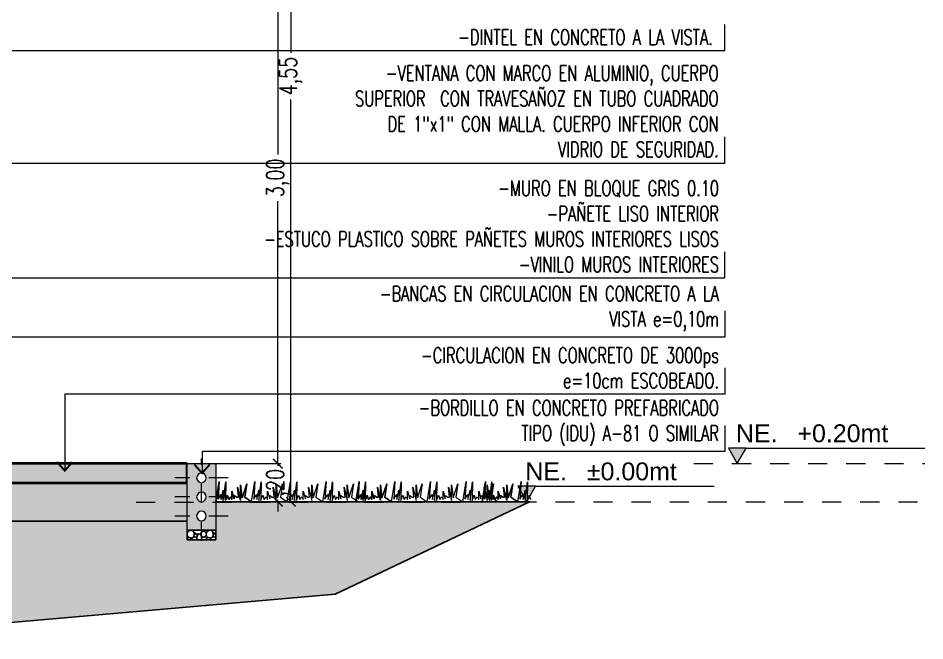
# Model space of a CAD drawing. Header units: millimetres. Extents: x 216 to 2687, y 57 to 1099.
# Drawn here: x 415.826 to 420.585, y 57.705 to 60.974 of the extents above; entities that cross this region are included whole.
import ezdxf

# ---------------------------------------------------------------- set-up
doc = ezdxf.new("R2010")
doc.units = ezdxf.units.MM
doc.header["$LTSCALE"] = 0.5
doc.set_wipeout_variables(frame=1)
doc.header["$PDMODE"] = 35
doc.linetypes.add('DASHDOT2', pattern=[12.7, 6.35, -3.175, 0, -3.175])
doc.linetypes.add('HIDDEN', pattern=[0.375, 0.25, -0.125])
for name, color, linetype, lineweight in [('A-COTAS', 7, 'Continuous', 9), ('A-ECON-ACHU', 146, 'Continuous', 0), ('A-ECON-PLAC', 134, 'Continuous', 40), ('A-EJES', 7, 'DASHDOT2', 9), ('A-PISO -ACHU', 55, 'Continuous', 0), ('A-PLAN-1', 2, 'Continuous', 35), ('A-PLAN-2', 5, 'Continuous', 18), ('A-PLAN-ACHU2', 146, 'Continuous', 0), ('A-PLAN-ACHU3', 250, 'Continuous', 0), ('A-PROY', 6, 'HIDDEN', 18), ('A-TEXT-FLEC', 4, 'Continuous', 9), ('A-TEXT-NIVL', 4, 'Continuous', 9), ('A-TEXT-NOTA', 105, 'Continuous', 9), ('A-VEGETACION', 87, 'Continuous', 9), ('U-TEXT-FLE', 130, 'Continuous', 20)]:
    doc.layers.add(name, color=color, linetype=linetype, lineweight=lineweight)
doc.layers.add('BORRADOR', color=3, linetype='Continuous', plot=False)
doc.styles.add('Cotas', font='romans.shx', dxfattribs={"width": 0.75})
doc.styles.add('Detalles', font='romans.shx', dxfattribs={"width": 0.7})
doc.styles.add('swis Lt BT', font='swissl.ttf')
doc.dimstyles.new("1-25'", dxfattribs={"dimtxt": 0.075, "dimasz": 0.05, "dimexe": 0.015, "dimexo": 0, "dimgap": 0.02, "dimtad": 0, "dimzin": 4, "dimtxsty": 'Cotas', "dimblk": 'ARCHTICK', "dimcen": 0.09, "dimclrd": 142, "dimclre": 2, "dimclrt": 2, "dimadec": 0, "dimazin": 0, "dimtfac": 1, "dimtmove": 0, "dimatfit": 3, "dimfxl": 0.1, "dimlwd": 13, "dimlwe": 9, "dimarcsym": 2})

# ---------------------------------------------------------------- blocks, each defined once
blk = doc.blocks.new('bordillo A-81')
at = {"layer": 'A-PLAN-2'}
blk.add_lwpolyline([(0, 0), (0.1499999999941792, 0), (0.1499999999941792, 0.3950000000145519), (0.1449999999895226, 0.4000000000192085), (0.005000000004656613, 0.4000000000046566), (0, 0.395)], close=True, dxfattribs=at)
blk.add_wipeout([(0, 2.7755575615628914e-17), (0.14999999999417923, 2.7755575615628914e-17), (0.14999999999417923, 0.39500000001455193), (0.14499999998952262, 0.40000000001920843), (0.005000000004656585, 0.4000000000046565), (0, 0.395)]).dxf.layer = 'A-PLAN-2'
at = {"layer": 'A-PLAN-ACHU2', "linetype": 'Continuous'}
h = blk.add_hatch(dxfattribs=at)
h.set_pattern_fill('STONES', color=256, scale=0.1, pattern_type=2)
h.set_pattern_definition([(0, (0.06999999999999999, 0), (0, 0.1), [0.005000000000000001, -0.015, 0.005000000000000001, -0.07500000000000001]), (0, (0.095, 0.01), (0, 0.1), [0.005000000000000001, -0.095]), (0, (0.04500000000000001, 0.02), (0, 0.1), [0.01, -0.09000000000000001]), (0, (0.02, 0.025), (0, 0.1), [0.015, -0.085]), (0, (0.06999999999999999, 0.03), (0, 0.1), [0.01, -0.01, 0.015, -0.065]), (0, (0.065, 0.04500000000000001), (0, 0.1), [0.015, -0.085]), (0, (0.04000000000000001, 0.05), (0, 0.1), [0.015, -0.035, 0.015, -0.035]), (0, (0.02, 0.065), (0, 0.1), [0.015, -0.005000000000000001, 0.005000000000000001, -0.07500000000000001]), (0, (0.085, 0.07500000000000001), (0, 0.1), [0.005000000000000001, -0.095]), (0, (0.065, 0.085), (0, 0.1), [0.01, -0.09000000000000001]), (90, (0, 0.09000000000000001), (-0.1, 6.123233995736766e-18), [0.01, -0.09000000000000001]), (90, (0.01, 0.02), (-0.1, 6.123233995736766e-18), [0.005000000000000001, -0.01, 0.015, -0.06999999999999999]), (90, (0.035, 0.03), (-0.1, 6.123233995736766e-18), [0.02, -0.005000000000000001, 0.005000000000000001, -0.06999999999999999]), (90, (0.05, 0.05500000000000001), (-0.1, 6.123233995736766e-18), [0.015, -0.085]), (90, (0.05500000000000001, 0.01), (-0.1, 6.123233995736766e-18), [0.01, -0.09000000000000001]), (90, (0.06, 0.09000000000000001), (-0.1, 6.123233995736766e-18), [0.01, -0.09000000000000001]), (90, (0.065, 0.03), (-0.1, 6.123233995736766e-18), [0.01, -0.05, 0.005000000000000001, -0.035]), (90, (0.08000000000000002, 0.08000000000000002), (-0.1, 6.123233995736766e-18), [0.005000000000000001, -0.005000000000000001, 0.005000000000000001, -0.085]), (90, (0.085, 0.035), (-0.1, 6.123233995736766e-18), [0.01, -0.015, 0.01, -0.065]), (90, (0.09000000000000001, 0.01), (-0.1, 6.123233995736766e-18), [0.01, -0.09000000000000001]), (45, (0.005000000000000001, 0.01), (1.110223024625157e-17, 0.1000000000019025), [0.0141421, -0.02828427, 0.0212132, -0.07778178620000001]), (45, (0, 0.01), (1.110223024625157e-17, 0.1000000000019025), [0.01414213562, -0.1272792206]), (45, (0.05500000000000001, 0.02), (1.110223024625157e-17, 0.1000000000019025), [0.01414213562, -0.1272792206]), (45, (0.04500000000000001, 0.06999999999999999), (1.110223024625157e-17, 0.1000000000019025), [0.01414213562, -0.1272792206]), (45, (0.09000000000000001, 0.02), (1.110223024625157e-17, 0.1000000000019025), [0.01414213562, -0.1272792206]), (45, (0.005000000000000001, 0.03), (1.110223024625157e-17, 0.1000000000019025), [0.007071067812000001, -0.1343502884]), (45, (0.015, 0.06), (1.110223024625157e-17, 0.1000000000019025), [0.007071067812000001, -0.1343502884]), (45, (0.025, 0.025), (1.110223024625157e-17, 0.1000000000019025), [0.007071067812000001, -0.1343502884]), (45, (0.035, 0.06), (1.110223024625157e-17, 0.1000000000019025), [0.007071067812000001, -0.1343502884]), (45, (0.065, 0.04000000000000001), (1.110223024625157e-17, 0.1000000000019025), [0.007071067812000001, -0.1343502884]), (45, (0.065, 0.095), (1.110223024625157e-17, 0.1000000000019025), [0.007071067812000001, -0.1343502884]), (45, (0.07500000000000001, 0.085), (1.110223024625157e-17, 0.1000000000019025), [0.007071067812000001, -0.1343502884]), (45, (0.08000000000000002, 0.03), (1.110223024625157e-17, 0.1000000000019025), [0.007071067812000001, -0.1343502884]), (45, (0.085, 0.005000000000000001), (1.110223024625157e-17, 0.1000000000019025), [0.007071067812000001, -0.1343502884]), (45, (0.085, 0.04500000000000001), (1.110223024625157e-17, 0.1000000000019025), [0.007071067812000001, -0.1343502884]), (45, (0.085, 0.095), (1.110223024625157e-17, 0.1000000000019025), [0.007071067812000001, -0.1343502884]), (45, (0.09000000000000001, 0.07500000000000001), (1.110223024625157e-17, 0.1000000000019025), [0.007071067812000001, -0.1343502884]), (135, (0.06999999999999999, 0.085), (-0.1000000000019025, 1.110223024625157e-17), [0.007071067812000001, -0.1343502884]), (135, (0.08000000000000002, 0.095), (-0.1000000000019025, 1.110223024625157e-17), [0.007071067812000001, -0.1343502884]), (135, (0.085, 0.07500000000000001), (-0.1000000000019025, 1.110223024625157e-17), [0.007071067812000001, -0.1343502884]), (135, (0.1, 0.095), (-0.1000000000019025, 1.110223024625157e-17), [0.007071067812000001, -0.1343502884]), (135, (0.05, 0.06), (-0.1000000000019025, 1.110223024625157e-17), [0.007071067812000001, -0.1343502884]), (135, (0.04000000000000001, 0.05), (-0.1000000000019025, 1.110223024625157e-17), [0.007071067812000001, -0.1343502884]), (135, (0.01, 0.025), (-0.1000000000019025, 1.110223024625157e-17), [0.007071067812000001, -0.1343502884]), (135, (0.02, 0.025), (-0.1000000000019025, 1.110223024625157e-17), [0.007071067812000001, -0.1343502884]), (135, (0.03, 0.06), (-0.1000000000019025, 1.110223024625157e-17), [0.007071067812000001, -0.1343502884]), (135, (0.01, 0.04500000000000001), (-0.1000000000019025, 1.110223024625157e-17), [0.007071067812000001, -0.1343502884]), (135, (0.06999999999999999, 0.03), (-0.1000000000019025, 1.110223024625157e-17), [0.007071067812000001, -0.1343502884]), (135, (0.085, 0.04000000000000001), (-0.1000000000019025, 1.110223024625157e-17), [0.007071067812000001, -0.1343502884]), (135, (0.09000000000000001, 0.02), (-0.1000000000019025, 1.110223024625157e-17), [0.007071067812000001, -0.1343502884]), (135, (0.09000000000000001, 0.03), (-0.1000000000019025, 1.110223024625157e-17), [0.007071067812000001, -0.1343502884]), (135, (0.095, 0.01), (-0.1000000000019025, 1.110223024625157e-17), [0.007071067812000001, -0.1343502884]), (135, (0.015, 0.06999999999999999), (-0.1000000000019025, 1.110223024625157e-17), [0.01414213562, -0.1272792206]), (135, (0.065, 0.04000000000000001), (-0.1000000000019025, 1.110223024625157e-17), [0.01414213562, -0.1272792206]), (135, (0.06, 0.005000000000000001), (-0.1000000000019025, 1.110223024625157e-17), [0.03535533906, -0.1060660172]), (26.56505119999999, (0, 0.05), (0.1000000000000094, 4.000644815427279e-11), [0.01118, -0.2124267978]), (26.56505119999999, (0.015, 0.02), (0.1000000000000094, 4.000644815427279e-11), [0.01118, -0.2124267978]), (26.56505119999999, (0.035, 0.065), (0.1000000000000094, 4.000644815427279e-11), [0.01118, -0.2124267978]), (26.56505119999999, (0.07500000000000001, 0), (0.1000000000000094, 4.000644815427279e-11), [0.01118, -0.2124267978]), (26.56505119999999, (0.06, 0.025), (0.1000000000000094, 4.000644815427279e-11), [0.01118, -0.2124267978]), (26.56505119999999, (0.06999999999999999, 0.04500000000000001), (0.1000000000000094, 4.000644815427279e-11), [0.01118, -0.2124267978]), (26.56505119999999, (0.05500000000000001, 0.08000000000000002), (0.1000000000000094, 4.000644815427279e-11), [0.01118, -0.2124267978]), (26.56505119999999, (0.09000000000000001, 0.07500000000000001), (0.1000000000000094, 4.000644815427279e-11), [0.01118, -0.2124267978]), (63.43494880000001, (0.01, 0.05), (4.000644815427279e-11, 0.1000000000000094), [0.01118, -0.2124267978]), (63.43494880000001, (0.01, 0.05500000000000001), (4.000644815427279e-11, 0.1000000000000094), [0.01118, -0.2124267978]), (63.43494880000001, (0.05, 0.06999999999999999), (4.000644815427279e-11, 0.1000000000000094), [0.02236, -0.2012467977]), (63.43494880000001, (0.085, 0.065), (4.000644815427279e-11, 0.1000000000000094), [0.01118, -0.2124267978]), (63.43494880000001, (0.08000000000000002, 0.05), (4.000644815427279e-11, 0.1000000000000094), [0.01118, -0.2124267978]), (63.43494880000001, (0.03, 0.03), (4.000644815427279e-11, 0.1000000000000094), [0.01118, -0.2124267978]), (63.43494880000001, (0.08000000000000002, 0.085), (4.000644815427279e-11, 0.1000000000000094), [0.01118, -0.2124267978]), (63.43494880000001, (0.095, 0.08000000000000002), (4.000644815427279e-11, 0.1000000000000094), [0.01118, -0.2124267978]), (116.5650512, (0.005000000000000001, 0.08000000000000002), (-4.000648146096353e-11, 0.1000000000000094), [0.01118, -0.2124267978]), (116.5650512, (0.06, 0), (-4.000648146096353e-11, 0.1000000000000094), [0.01118, -0.2124267978]), (116.5650512, (0.015, 0.065), (-4.000648146096353e-11, 0.1000000000000094), [0.01118, -0.2124267978]), (116.5650512, (0.09000000000000001, 0.05500000000000001), (-4.000648146096353e-11, 0.1000000000000094), [0.01118, -0.2124267978]), (116.5650512, (0.05500000000000001, 0.05), (-4.000648146096353e-11, 0.1000000000000094), [0.01118, -0.2124267978]), (116.5650512, (0.085, 0.06999999999999999), (-4.000648146096353e-11, 0.1000000000000094), [0.01118, -0.2124267978]), (116.5650512, (0.035, 0.05), (-4.000648146096353e-11, 0.1000000000000094), [0.01118, -0.2124267978]), (116.5650512, (0.015, 0.03), (-4.000648146096353e-11, 0.1000000000000094), [0.01118, -0.2124267978]), (153.4349488, (0.01, 0.07500000000000001), (-0.1000000000000094, 4.000645925650304e-11), [0.01118, -0.2124267978]), (153.4349488, (0.04500000000000001, 0.02), (-0.1000000000000094, 4.000645925650304e-11), [0.01118, -0.2124267978]), (153.4349488, (0.025, 0.065), (-0.1000000000000094, 4.000645925650304e-11), [0.01118, -0.2124267978]), (153.4349488, (0.085, 0.025), (-0.1000000000000094, 4.000645925650304e-11), [0.01118, -0.2124267978]), (153.4349488, (0.06999999999999999, 0), (-0.1000000000000094, 4.000645925650304e-11), [0.01118, -0.2124267978]), (153.4349488, (0.08000000000000002, 0.08000000000000002), (-0.1000000000000094, 4.000645925650304e-11), [0.01118, -0.2124267978]), (153.4349488, (0.065, 0.04500000000000001), (-0.1000000000000094, 4.000645925650304e-11), [0.01118, -0.2124267978]), (153.4349488, (0.01, 0.07500000000000001), (-0.1000000000000094, 4.000645925650304e-11), [0.01118, -0.2124267978]), (153.4349488, (0.1, 0.05), (-0.1000000000000094, 4.000645925650304e-11), [0.01118, -0.2124267978]), (243.4349488, (0.005000000000000001, 0.01), (-4.000642039869718e-11, -0.1000000000000094), [0.01118, -0.2124267978])])
h.paths.add_polyline_path([(0, 0), (0.1499999999941792, 0), (0.1499999999941792, 0.05000000002793967), (0, 0.05000000002793967)])
at = {"layer": 'A-PLAN-ACHU3', "linetype": 'Continuous'}
h = blk.add_hatch(color=252, dxfattribs=at)
h.dxf.hatch_style = 1
h.paths.add_polyline_path([(0.1499999999941792, 0.3950000000145519), (0.1450000000040745, 0.4000000000046566), (0.005000000004656627, 0.4000000000046566), (2.775557561562891e-17, 0.395), (0, 0.05000000002793964), (0.1499999999941792, 0.05000000002793967)])
h.paths.add_polyline_path([(0.1000000000116411, 0.2250000000308501, -1), (0.05000000001164109, 0.2250000000308501, -1)], flags=16)
h.paths.add_polyline_path([(0.05000000001164109, 0.325000000007567, -1), (0.1000000000116411, 0.325000000007567, -1)], flags=16)
h.paths.add_polyline_path([(0.1000000000116411, 0.1250000000541331, -1), (0.05000000001164109, 0.1250000000541331, -1)], flags=16)
at = {"layer": 'A-EJES', "color": 250, "ltscale": 0.01}
for p, q in [((0.07500000001164131, -0.005532471055630594), (0.07500000001164131, 0.4262510597723304)), ((-0.06466802408976968, 0.325000000007567), (0.2146680241130523, 0.325000000007567)), ((-0.06466802408976968, 0.2250000000308501), (0.2146680241130523, 0.2250000000308501)), ((-0.06466802408976968, 0.1250000000541331), (0.2146680241130523, 0.1250000000541331))]:
    blk.add_line(p, q, dxfattribs=at)
at = {"layer": 'A-PLAN-2'}
blk.add_lwpolyline([(0.1499999999941792, 0.3950000000145519), (0.1450000000040745, 0.4000000000046566), (0.005000000004656599, 0.4000000000046566), (1.387778780781446e-17, 0.395), (0, 0.05000000002793964), (0.1499999999941792, 0.05000000002793964)], close=True, dxfattribs=at)
at = {"layer": 'BORRADOR', "linetype": 'Continuous'}
blk.add_lwpolyline([(0, 0), (0.1499999999941792, 0), (0.1499999999941792, 0.05000000002793967), (0, 0.05000000002793967)], close=True, dxfattribs=at)
at = {"layer": 'U-TEXT-FLE'}
for centre in [(0.07500000001164109, 0.325000000007567), (0.07500000001164109, 0.2250000000308501), (0.07500000001164109, 0.1250000000541331)]:
    blk.add_circle(centre, 0.025, dxfattribs=at)
blk = doc.blocks.new('*U582')
at = {"layer": 'A-TEXT-FLEC'}
for points in [[(0, 0.1370235189529012), (0, 0)], [(1.033839680530946e-12, 1.793135872134519e-28), (0, 0), (2.74311190096199, -3.674259661077933e-13)], [(2.74311190096199, -3.674259661077933e-13), (2.743111900960956, -0.1132820409745306)]]:
    blk.add_lwpolyline(points, dxfattribs=at)
at = {"layer": 'A-TEXT-FLEC', "const_width": 0.01}
blk.add_lwpolyline([(2.783929311323208, -0.06685369634483174), (2.743111900960956, -0.1132820409745306), (2.702294490600524, -0.06685369634483196)], dxfattribs=at)
blk = doc.blocks.new('*U583')
at = {"layer": 'A-TEXT-FLEC'}
for points in [[(0, 0.1370235189529012), (0, 0)], [(1.033839680530946e-12, 1.793135872134519e-28), (0, 0), (3.463723798842635, -1.817534334881241e-12)], [(3.463723798842635, -1.817534334881241e-12), (3.463723798841601, -0.4027293056354102)]]:
    blk.add_lwpolyline(points, dxfattribs=at)
at = {"layer": 'A-TEXT-FLEC', "const_width": 0.01}
blk.add_lwpolyline([(3.504541209203852, -0.3563009610057113), (3.463723798841601, -0.4027293056354102), (3.422906388481168, -0.3563009610057116)], dxfattribs=at)
blk = doc.blocks.new('*U631')
at = {"layer": 'A-TEXT-FLEC'}
blk.add_lwpolyline([(4.859442511415835, 0), (0, 0), (0, 0.1370235189529012)], dxfattribs=at)
blk = doc.blocks.new('*U584')
at = {"layer": 'A-TEXT-FLEC'}
blk.add_lwpolyline([(6.589150386416549, 0), (0, 0), (0, 0.1370235189529012)], dxfattribs=at)
blk = doc.blocks.new('*U734')
at = {"layer": 'A-TEXT-FLEC'}
blk.add_lwpolyline([(5.307195984696789, 0), (0, 0), (0, 0.1370235189529012)], dxfattribs=at)
blk = doc.blocks.new('*U632')
at = {"layer": 'A-TEXT-FLEC'}
blk.add_lwpolyline([(4.822958941295127, 0), (0, 0), (0, 0.1370235189529012)], dxfattribs=at)
blk = doc.blocks.new('COTA N.E. CORTE Y FACHADA')
at = {"layer": 'A-TEXT-NIVL'}
blk.add_hatch(color=7, dxfattribs=at).paths.add_polyline_path([(-2.775557561562891e-17, 5.551115123125783e-17), (0.001500000000000029, -0.002598076211353328), (0.002999999999999975, -5.551115123125783e-17)])
at = {"layer": 'A-TEXT-NIVL', "color": 1}
blk.add_line((0.003000000000000003, 0), (0.033, 0), dxfattribs=at)
blk.add_lwpolyline([(0.001500000000000001, -0.002598076211353328), (0.003000000000000003, 0), (0, 0)], close=True, dxfattribs=at)
at = {"layer": 'A-TEXT-NIVL', "style": 'swis Lt BT'}
blk.add_text('NE.', height=0.003, dxfattribs=at).set_placement((0.001262322772326657, 0.001000000000000001))
blk.add_attdef('+O.OOMT.', (0.01159907692117243, 0.001000000000000001), '', height=0.003, dxfattribs=at)
blk = doc.blocks.new('*U634')
at = {"layer": 'A-TEXT-FLEC'}
for points in [[(0, 0.1370235189529012), (0, 0)], [(1.033839680530946e-12, 1.793135872134519e-28), (0, 0), (4.676828107857942, -4.258699566640423e-12)], [(4.676828107857942, -4.258699566640423e-12), (4.676828107856908, -0.4027293056378514)]]:
    blk.add_lwpolyline(points, dxfattribs=at)
at = {"layer": 'A-TEXT-FLEC', "const_width": 0.01}
blk.add_lwpolyline([(4.717645518219159, -0.3563009610081525), (4.676828107856908, -0.4027293056378514), (4.636010697496475, -0.3563009610081527)], dxfattribs=at)
blk = doc.blocks.new('_ArchTick')
at = {"color": 0, "linetype": 'ByBlock', "const_width": 0.15}
blk.add_lwpolyline([(-0.5, -0.5), (0.5, 0.5)], dxfattribs=at)
blk = doc.blocks.new('*D667')
at = {"layer": 'A-COTAS', "color": 142, "linetype": 'Continuous', "lineweight": 13, "transparency": 16777216}
for p, q in [((417.1892093305714, 58.63542537645208), (417.1892093305714, 58.68542537645207)), ((417.1892093305714, 58.63542537645208), (417.1892093305714, 58.62430069555928)), ((417.1892093305714, 58.4349617289522), (417.1892093305714, 58.44608640984499)), ((417.1892093305714, 58.4349617289522), (417.1892093305714, 58.38496172895221))]:
    blk.add_line(p, q, dxfattribs=at)
at = {"layer": 'A-COTAS', "color": 2, "linetype": 'DASHDOT2', "lineweight": 9, "transparency": 16777216}
for p, q in [((416.8580881403223, 58.63542537645208), (417.2042093305714, 58.63542537645208)), ((416.8671588351394, 58.4349617289522), (417.2042093305714, 58.4349617289522))]:
    blk.add_line(p, q, dxfattribs=at)
at = {"layer": 'DEFPOINTS', "color": 0, "transparency": 16777216}
for p in [(416.8580881403223, 58.63542537645208), (417.1892093305714, 58.63542537645208), (416.8671588351394, 58.4349617289522)]:
    blk.add_point(p, dxfattribs=at)
at = {"layer": 'A-COTAS', "color": 142, "lineweight": 13, "transparency": 16777216, "xscale": 0.05, "yscale": 0.05, "zscale": 0.05}
for p, rotation in [((417.1892093305714, 58.63542537645208), 270), ((417.1892093305714, 58.4349617289522), 90)]:
    blk.add_blockref('_ArchTick', p, dxfattribs=dict(at, rotation=rotation))
at = {"layer": 'A-COTAS', "color": 2, "transparency": 16777216, "insert": (417.1892093305714, 58.5351935527022), "char_height": 0.09, "attachment_point": 5, "rotation": 90, "style": 'Cotas'}
blk.add_mtext(',20', dxfattribs=at)
blk = doc.blocks.new('*D668')
at = {"layer": 'A-COTAS', "color": 2, "linetype": 'DASHDOT2', "lineweight": 9, "transparency": 16777216}
for p, q in [((416.8630880915507, 61.63542537645208), (417.2042093305714, 61.63542537645208)), ((416.8580881403223, 58.63542537645208), (417.2042093305714, 58.63542537645208))]:
    blk.add_line(p, q, dxfattribs=at)
at = {"layer": 'A-COTAS', "color": 142, "linetype": 'Continuous', "lineweight": 13, "transparency": 16777216}
for p, q in [((417.1892093305714, 61.63542537645208), (417.1892093305714, 60.25828251930922)), ((417.1892093305714, 58.63542537645208), (417.1892093305714, 60.01256823359493))]:
    blk.add_line(p, q, dxfattribs=at)
at = {"layer": 'DEFPOINTS', "color": 0, "transparency": 16777216}
for p in [(416.8630880915507, 61.63542537645208), (417.1892093305714, 61.63542537645208), (416.8580881403223, 58.63542537645208)]:
    blk.add_point(p, dxfattribs=at)
at = {"layer": 'A-COTAS', "color": 142, "lineweight": 13, "transparency": 16777216, "xscale": 0.05, "yscale": 0.05, "zscale": 0.05}
for p, rotation in [((417.1892093305714, 61.63542537645208), 90), ((417.1892093305714, 58.63542537645208), 270)]:
    blk.add_blockref('_ArchTick', p, dxfattribs=dict(at, rotation=rotation))
at = {"layer": 'A-COTAS', "color": 2, "transparency": 16777216, "insert": (417.1892093305714, 60.13542537645214), "char_height": 0.09, "attachment_point": 5, "rotation": 90, "style": 'Cotas'}
blk.add_mtext('3,00', dxfattribs=at)
blk = doc.blocks.new('*D669')
at = {"layer": 'A-COTAS', "color": 2, "linetype": 'DASHDOT2', "lineweight": 9, "transparency": 16777216}
for p, q in [((417.1892093305714, 62.98164675329713), (417.2724204311154, 62.98164675329713)), ((417.1887456830718, 58.43542537645203), (417.2724204311154, 58.43542537645203))]:
    blk.add_line(p, q, dxfattribs=at)
at = {"layer": 'A-COTAS', "color": 142, "linetype": 'Continuous', "lineweight": 13, "transparency": 16777216}
for p, q in [((417.2574204311154, 62.98164675329713), (417.2574204311154, 60.7925962086776)), ((417.2574204311154, 58.43542537645203), (417.2574204311154, 60.54688192296332))]:
    blk.add_line(p, q, dxfattribs=at)
at = {"layer": 'DEFPOINTS', "color": 0, "transparency": 16777216}
for p in [(417.1892093305714, 62.98164675329713), (417.2574204311154, 62.98164675329713), (417.1887456830718, 58.43542537645203)]:
    blk.add_point(p, dxfattribs=at)
at = {"layer": 'A-COTAS', "color": 142, "lineweight": 13, "transparency": 16777216, "xscale": 0.05, "yscale": 0.05, "zscale": 0.05}
for p, rotation in [((417.2574204311154, 62.98164675329713), 90), ((417.2574204311154, 58.43542537645203), 270)]:
    blk.add_blockref('_ArchTick', p, dxfattribs=dict(at, rotation=rotation))
at = {"layer": 'A-COTAS', "color": 2, "transparency": 16777216, "insert": (417.2574204311154, 60.66973906582052), "char_height": 0.09, "attachment_point": 5, "rotation": 90, "style": 'Cotas'}
blk.add_mtext('4,55', dxfattribs=at)

msp = doc.modelspace()

# ---------------------------------------------------------------- hatches: boundary and pattern name
at = {"layer": 'A-ECON-ACHU'}
h = msp.add_hatch(dxfattribs=at)
h.set_pattern_fill('CONCRT', color=256, scale=0.05, angle=44.99999999999999, style=0, pattern_type=2)
h.set_pattern_definition([(44.99999999999999, (267.6597471270106, 66.67454072341161), (2.425801502861709e-17, 0.07071067811865475), [0.0025, -0.0175, 0, -0.025, 0, -0.005000000000000001]), (44.99999999999999, (267.6491405252937, 66.68514732512949), (2.425801502861709e-17, 0.07071067811865475), [0, -0.0175, 0.0025, -0.025, 0, -0.005000000000000001]), (44.99999999999999, (267.6420694574817, 66.69221839294141), (2.425801502861709e-17, 0.07071067811865475), [0, -0.02, 0, -0.0225, 0.0025, -0.005000000000000001]), (44.99999999999999, (267.6279273218579, 66.70636052856526), (2.425801502861709e-17, 0.07071067811865475), [0, -0.02, 0.0025, -0.0225, 0, -0.005000000000000001]), (135, (267.6615148939636, 66.67277295645863), (-0.07071067811865475, 3.119690893252432e-17), [0.0025, -0.0475]), (135, (267.6756570295875, 66.68691509208247), (-0.07071067811865475, 3.119690893252432e-17), [-0.0175, 0.0025, -0.015, 0, -0.0125, 0.0025]), (135, (267.6933346991173, 66.70459276161228), (-0.07071067811865475, 3.119690893252432e-17), [0, -0.025, 0.0025, -0.0125, 0, -0.01]), (135, (267.6650504278696, 66.67630849036459), (-0.03535533905932738, 1.559845446626216e-17), [0, -0.0075, 0, -0.0075, 0, -0.01]), (135, (267.6668181948226, 66.68161179122353), (-0.03535533905932738, 1.559845446626216e-17), [0, -0.01, 0, -0.0075, 0, -0.0075]), (135, (267.6721214956815, 66.68337955817651), (-0.03535533905932738, 1.559845446626216e-17), [0, -0.01, 0, -0.01, 0, -0.005000000000000001]), (135, (267.6756570295875, 66.6939861598944), (-0.03535533905932738, 1.559845446626216e-17), [0, -0.0075, 0, -0.01, 0, -0.0075]), (90, (267.6615148939636, 66.67277295645863), (-0.035355339, 0.03535533900000001), [0.0035355, -0.0212132, 0.0035355, -0.042426478]), (180, (267.6756570295875, 66.68691509208247), (-0.035355339, 0.03535533900000001), [-0.035355, 0.0035355, -0.028284678, 0.0035355])])
h.paths.add_polyline_path([(416.7130881403327, 58.63542537645253), (406.3030899583155, 58.63542537645253), (406.3030899583155, 58.53542537645217), (416.7130881403327, 58.53542537645217)])
at = {"layer": 'A-PISO -ACHU'}
h = msp.add_hatch(dxfattribs=at)
h.set_pattern_fill('STONES', color=256, scale=0.25, angle=-1.272221872585407e-14, pattern_type=2)
h.set_pattern_definition([(360, (-2240.376371492549, -1054.470760307122), (6.123233995736766e-17, 0.25), [0.0125, -0.0375, 0.0125, -0.1875]), (360, (-2240.313871492549, -1054.445760307122), (6.123233995736766e-17, 0.25), [0.0125, -0.2375]), (360, (-2240.438871492549, -1054.420760307122), (6.123233995736766e-17, 0.25), [0.025, -0.225]), (360, (-2240.501371492549, -1054.408260307122), (6.123233995736766e-17, 0.25), [0.0375, -0.2125]), (360, (-2240.376371492549, -1054.395760307123), (6.123233995736766e-17, 0.25), [0.025, -0.025, 0.0375, -0.1625]), (360, (-2240.38887149255, -1054.358260307122), (6.123233995736766e-17, 0.25), [0.0375, -0.2125]), (360, (-2240.45137149255, -1054.345760307122), (6.123233995736766e-17, 0.25), [0.0375, -0.0875, 0.0375, -0.0875]), (360, (-2240.501371492549, -1054.308260307123), (6.123233995736766e-17, 0.25), [0.0375, -0.0125, 0.0125, -0.1875]), (360, (-2240.33887149255, -1054.283260307122), (6.123233995736766e-17, 0.25), [0.0125, -0.2375]), (360, (-2240.38887149255, -1054.258260307122), (6.123233995736766e-17, 0.25), [0.025, -0.225]), (90, (-2240.55137149255, -1054.245760307123), (-0.25, 7.654042494670957e-17), [0.025, -0.225]), (90, (-2240.52637149255, -1054.420760307122), (-0.25, 7.654042494670957e-17), [0.0125, -0.025, 0.0375, -0.175]), (90, (-2240.46387149255, -1054.395760307123), (-0.25, 7.654042494670957e-17), [0.05, -0.0125, 0.0125, -0.175]), (90, (-2240.42637149255, -1054.333260307123), (-0.25, 7.654042494670957e-17), [0.0375, -0.2125]), (90, (-2240.41387149255, -1054.445760307122), (-0.25, 7.654042494670957e-17), [0.025, -0.225]), (90, (-2240.40137149255, -1054.245760307123), (-0.25, 7.654042494670957e-17), [0.025, -0.225]), (90, (-2240.38887149255, -1054.395760307123), (-0.25, 7.654042494670957e-17), [0.025, -0.125, 0.0125, -0.0875]), (90, (-2240.35137149255, -1054.270760307123), (-0.25, 7.654042494670957e-17), [0.0125, -0.0125, 0.0125, -0.2125]), (90, (-2240.33887149255, -1054.383260307122), (-0.25, 7.654042494670957e-17), [0.025, -0.0375, 0.025, -0.1625]), (90, (-2240.32637149255, -1054.445760307122), (-0.25, 7.654042494670957e-17), [0.025, -0.225]), (44.99999999999999, (-2240.53887149255, -1054.445760307122), (8.898791557416151e-17, 0.2500000000047562), [0.03535525, -0.070710675, 0.053033, -0.1944544655]), (44.99999999999999, (-2240.55137149255, -1054.445760307122), (8.898791557416151e-17, 0.2500000000047562), [0.03535533905, -0.3181980515]), (44.99999999999999, (-2240.41387149255, -1054.420760307122), (8.898791557416151e-17, 0.2500000000047562), [0.03535533905, -0.3181980515]), (44.99999999999999, (-2240.438871492549, -1054.295760307122), (8.898791557416151e-17, 0.2500000000047562), [0.03535533905, -0.3181980515]), (44.99999999999999, (-2240.32637149255, -1054.420760307122), (8.898791557416151e-17, 0.2500000000047562), [0.03535533905, -0.3181980515]), (44.99999999999999, (-2240.53887149255, -1054.395760307123), (8.898791557416151e-17, 0.2500000000047562), [0.01767766953, -0.335875721]), (44.99999999999999, (-2240.51387149255, -1054.320760307122), (8.898791557416151e-17, 0.2500000000047562), [0.01767766953, -0.335875721]), (44.99999999999999, (-2240.48887149255, -1054.408260307122), (8.898791557416151e-17, 0.2500000000047562), [0.01767766953, -0.335875721]), (44.99999999999999, (-2240.46387149255, -1054.320760307122), (8.898791557416151e-17, 0.2500000000047562), [0.01767766953, -0.335875721]), (44.99999999999999, (-2240.38887149255, -1054.370760307123), (8.898791557416151e-17, 0.2500000000047562), [0.01767766953, -0.335875721]), (44.99999999999999, (-2240.38887149255, -1054.233260307122), (8.898791557416151e-17, 0.2500000000047562), [0.01767766953, -0.335875721]), (44.99999999999999, (-2240.36387149255, -1054.258260307122), (8.898791557416151e-17, 0.2500000000047562), [0.01767766953, -0.335875721]), (44.99999999999999, (-2240.35137149255, -1054.395760307123), (8.898791557416151e-17, 0.2500000000047562), [0.01767766953, -0.335875721]), (44.99999999999999, (-2240.33887149255, -1054.458260307123), (8.898791557416151e-17, 0.2500000000047562), [0.01767766953, -0.335875721]), (44.99999999999999, (-2240.33887149255, -1054.358260307122), (8.898791557416151e-17, 0.2500000000047562), [0.01767766953, -0.335875721]), (44.99999999999999, (-2240.33887149255, -1054.233260307122), (8.898791557416151e-17, 0.2500000000047562), [0.01767766953, -0.335875721]), (44.99999999999999, (-2240.32637149255, -1054.283260307122), (8.898791557416151e-17, 0.2500000000047562), [0.01767766953, -0.335875721]), (135, (-2240.376371492549, -1054.258260307122), (-0.2500000000047562, 8.898791557416151e-17), [0.01767766953, -0.335875721]), (135, (-2240.35137149255, -1054.233260307122), (-0.2500000000047562, 8.898791557416151e-17), [0.01767766953, -0.335875721]), (135, (-2240.33887149255, -1054.283260307122), (-0.2500000000047562, 8.898791557416151e-17), [0.01767766953, -0.335875721]), (135, (-2240.30137149255, -1054.233260307122), (-0.2500000000047562, 8.898791557416151e-17), [0.01767766953, -0.335875721]), (135, (-2240.42637149255, -1054.320760307122), (-0.2500000000047562, 8.898791557416151e-17), [0.01767766953, -0.335875721]), (135, (-2240.45137149255, -1054.345760307122), (-0.2500000000047562, 8.898791557416151e-17), [0.01767766953, -0.335875721]), (135, (-2240.52637149255, -1054.408260307122), (-0.2500000000047562, 8.898791557416151e-17), [0.01767766953, -0.335875721]), (135, (-2240.501371492549, -1054.408260307122), (-0.2500000000047562, 8.898791557416151e-17), [0.01767766953, -0.335875721]), (135, (-2240.47637149255, -1054.320760307122), (-0.2500000000047562, 8.898791557416151e-17), [0.01767766953, -0.335875721]), (135, (-2240.52637149255, -1054.358260307122), (-0.2500000000047562, 8.898791557416151e-17), [0.01767766953, -0.335875721]), (135, (-2240.376371492549, -1054.395760307123), (-0.2500000000047562, 8.898791557416151e-17), [0.01767766953, -0.335875721]), (135, (-2240.33887149255, -1054.370760307123), (-0.2500000000047562, 8.898791557416151e-17), [0.01767766953, -0.335875721]), (135, (-2240.32637149255, -1054.420760307122), (-0.2500000000047562, 8.898791557416151e-17), [0.01767766953, -0.335875721]), (135, (-2240.32637149255, -1054.395760307123), (-0.2500000000047562, 8.898791557416151e-17), [0.01767766953, -0.335875721]), (135, (-2240.313871492549, -1054.445760307122), (-0.2500000000047562, 8.898791557416151e-17), [0.01767766953, -0.335875721]), (135, (-2240.51387149255, -1054.295760307122), (-0.2500000000047562, 8.898791557416151e-17), [0.03535533905, -0.3181980515]), (135, (-2240.38887149255, -1054.370760307123), (-0.2500000000047562, 8.898791557416151e-17), [0.03535533905, -0.3181980515]), (135, (-2240.40137149255, -1054.458260307123), (-0.2500000000047562, 8.898791557416151e-17), [0.08838834765, -0.265165043]), (26.56505119999995, (-2240.55137149255, -1054.345760307122), (0.2500000000000235, 1.00016059153342e-10), [0.02795, -0.5310669945000001]), (26.56505119999995, (-2240.51387149255, -1054.420760307122), (0.2500000000000235, 1.00016059153342e-10), [0.02795, -0.5310669945000001]), (26.56505119999995, (-2240.46387149255, -1054.308260307123), (0.2500000000000235, 1.00016059153342e-10), [0.02795, -0.5310669945000001]), (26.56505119999995, (-2240.36387149255, -1054.470760307122), (0.2500000000000235, 1.00016059153342e-10), [0.02795, -0.5310669945000001]), (26.56505119999995, (-2240.40137149255, -1054.408260307122), (0.2500000000000235, 1.00016059153342e-10), [0.02795, -0.5310669945000001]), (26.56505119999995, (-2240.376371492549, -1054.358260307122), (0.2500000000000235, 1.00016059153342e-10), [0.02795, -0.5310669945000001]), (26.56505119999995, (-2240.41387149255, -1054.270760307123), (0.2500000000000235, 1.00016059153342e-10), [0.02795, -0.5310669945000001]), (26.56505119999995, (-2240.32637149255, -1054.283260307122), (0.2500000000000235, 1.00016059153342e-10), [0.02795, -0.5310669945000001]), (63.43494879999999, (-2240.52637149255, -1054.345760307122), (1.000161816180219e-10, 0.2500000000000235), [0.02795, -0.5310669945]), (63.43494879999999, (-2240.52637149255, -1054.333260307123), (1.000161816180219e-10, 0.2500000000000235), [0.02795, -0.5310669945]), (63.43494879999999, (-2240.42637149255, -1054.295760307122), (1.000161816180219e-10, 0.2500000000000235), [0.05589999999999999, -0.5031169942499999]), (63.43494879999999, (-2240.33887149255, -1054.308260307123), (1.000161816180219e-10, 0.2500000000000235), [0.02795, -0.5310669945]), (63.43494879999999, (-2240.35137149255, -1054.345760307122), (1.000161816180219e-10, 0.2500000000000235), [0.02795, -0.5310669945]), (63.43494879999999, (-2240.47637149255, -1054.395760307123), (1.000161816180219e-10, 0.2500000000000235), [0.02795, -0.5310669945]), (63.43494879999999, (-2240.35137149255, -1054.258260307122), (1.000161816180219e-10, 0.2500000000000235), [0.02795, -0.5310669945]), (63.43494879999999, (-2240.313871492549, -1054.270760307123), (1.000161816180219e-10, 0.2500000000000235), [0.02795, -0.5310669945]), (116.5650512, (-2240.53887149255, -1054.270760307123), (-1.000161424200689e-10, 0.2500000000000235), [0.02794999999999998, -0.5310669944999994]), (116.5650512, (-2240.40137149255, -1054.470760307122), (-1.000161424200689e-10, 0.2500000000000235), [0.02794999999999998, -0.5310669944999994]), (116.5650512, (-2240.51387149255, -1054.308260307123), (-1.000161424200689e-10, 0.2500000000000235), [0.02794999999999998, -0.5310669944999994]), (116.5650512, (-2240.32637149255, -1054.333260307123), (-1.000161424200689e-10, 0.2500000000000235), [0.02794999999999998, -0.5310669944999994]), (116.5650512, (-2240.41387149255, -1054.345760307122), (-1.000161424200689e-10, 0.2500000000000235), [0.02794999999999998, -0.5310669944999994]), (116.5650512, (-2240.33887149255, -1054.295760307122), (-1.000161424200689e-10, 0.2500000000000235), [0.02794999999999998, -0.5310669944999994]), (116.5650512, (-2240.46387149255, -1054.345760307122), (-1.000161424200689e-10, 0.2500000000000235), [0.02794999999999998, -0.5310669944999994]), (116.5650512, (-2240.51387149255, -1054.395760307123), (-1.000161424200689e-10, 0.2500000000000235), [0.02794999999999998, -0.5310669944999994]), (153.4349487999999, (-2240.52637149255, -1054.283260307122), (-0.2500000000000235, 1.000162093735975e-10), [0.02794999999999999, -0.5310669944999997]), (153.4349487999999, (-2240.438871492549, -1054.420760307122), (-0.2500000000000235, 1.000162093735975e-10), [0.02794999999999999, -0.5310669944999997]), (153.4349487999999, (-2240.48887149255, -1054.308260307123), (-0.2500000000000235, 1.000162093735975e-10), [0.02794999999999999, -0.5310669944999997]), (153.4349487999999, (-2240.33887149255, -1054.408260307122), (-0.2500000000000235, 1.000162093735975e-10), [0.02794999999999999, -0.5310669944999997]), (153.4349487999999, (-2240.376371492549, -1054.470760307122), (-0.2500000000000235, 1.000162093735975e-10), [0.02794999999999999, -0.5310669944999997]), (153.4349487999999, (-2240.35137149255, -1054.270760307123), (-0.2500000000000235, 1.000162093735975e-10), [0.02794999999999999, -0.5310669944999997]), (153.4349487999999, (-2240.38887149255, -1054.358260307122), (-0.2500000000000235, 1.000162093735975e-10), [0.02794999999999999, -0.5310669944999997]), (153.4349487999999, (-2240.52637149255, -1054.283260307122), (-0.2500000000000235, 1.000162093735975e-10), [0.02794999999999999, -0.5310669944999997]), (153.4349487999999, (-2240.30137149255, -1054.345760307122), (-0.2500000000000235, 1.000162093735975e-10), [0.02794999999999999, -0.5310669944999997]), (243.4349488, (-2240.53887149255, -1054.445760307122), (-1.000161122290829e-10, -0.2500000000000235), [0.02794999999999994, -0.5310669944999982])])
h.paths.add_polyline_path([(416.7130881403327, 58.53292537645461), (416.7130881403327, 58.3329253764548), (406.3030899583155, 58.33292537644752), (406.3030899583155, 58.53292537644734)])
at = {"layer": 'A-PLAN-ACHU3'}
h = msp.add_hatch(dxfattribs=at)
h.set_pattern_fill('AR-PARQ1', color=256, scale=0.001, angle=45)
h.set_pattern_definition([(135, (-2414.348867395641, -998.3185894768499), (-0.4310522938113194, 2.775557561562891e-17), [0.3048, -0.3048]), (135, (-2414.312946371157, -998.2826684523656), (-0.4310522938113194, 2.775557561562891e-17), [0.3048, -0.3048]), (135, (-2414.277025346672, -998.2467474278814), (-0.4310522938113194, 2.775557561562891e-17), [0.3048, -0.3048]), (135, (-2414.241104322188, -998.210826403397), (-0.4310522938113194, 2.775557561562891e-17), [0.3048, -0.3048]), (135, (-2414.205183297704, -998.1749053789127), (-0.4310522938113194, 2.775557561562891e-17), [0.3048, -0.3048]), (135, (-2414.169262273219, -998.1389843544284), (-0.4310522938113194, 2.775557561562891e-17), [0.3048, -0.3048]), (135, (-2414.133341248735, -998.1030633299442), (-0.4310522938113194, 2.775557561562891e-17), [0.3048, -0.3048]), (45, (-2414.564393542546, -998.1030633299442), (0.4310522938113194, -2.775557561562891e-17), [0.3048, -0.3048]), (45, (-2414.600314567031, -998.0671423054599), (0.4310522938113194, -2.775557561562891e-17), [0.3048, -0.3048]), (45, (-2414.636235591515, -998.0312212809756), (0.4310522938113194, -2.775557561562891e-17), [0.3048, -0.3048]), (45, (-2414.672156615999, -997.9953002564914), (0.4310522938113194, -2.775557561562891e-17), [0.3048, -0.3048]), (45, (-2414.708077640484, -997.9593792320071), (0.4310522938113194, -2.775557561562891e-17), [0.3048, -0.3048]), (45, (-2414.743998664968, -997.9234582075228), (0.4310522938113194, -2.775557561562891e-17), [0.3048, -0.3048]), (45, (-2414.779919689452, -997.8875371830386), (0.4310522938113194, -2.775557561562891e-17), [0.3048, -0.3048])])
h.paths.add_polyline_path([(416.8630881403269, 58.43542537645203), (418.5106043847604, 58.43542537645203), (417.4896465917286, 57.95087429870114), (414.6860405679622, 57.70496744471302), (412.5798088576025, 57.87343376006152), (409.5190121576084, 57.92965697132263), (408.2477247128104, 57.72549770400451), (406.3865897835913, 57.78885875977608), (405.257464720371, 58.43542537645203), (406.1530899583213, 58.43542537645203), (406.1530899583213, 58.23542537644744), (406.3030899583155, 58.2354253764729), (406.3030899583155, 58.33542537647782), (416.7130881403327, 58.3329253764548), (416.7130881403327, 58.23542537644744), (416.8630881403269, 58.23542537644744)])

# ---------------------------------------------------------------- linework, layer by layer
at = {"layer": 'A-ECON-PLAC'}
msp.add_lwpolyline([(416.7130881403327, 58.63542537645253), (406.3030899583155, 58.63542537645253), (406.3030899583155, 58.53542537645217), (416.7130881403327, 58.53542537645217)], close=True, dxfattribs=at)
at = {"layer": 'A-PROY', "ltscale": 0.5}
msp.add_lwpolyline([(419.372772416792, 58.63542537643843), (420.58505489651, 58.63542537643866)], dxfattribs=at)
at = {"layer": 'A-VEGETACION', "color": 85, "true_color": 0x5f9a4c}
for points in [[(417.785725453326, 58.43542537645203), (417.7500831708244, 58.46015331623153), (417.7604302627064, 58.52908410684836), (417.7357145092315, 58.45670728798109), (417.7276713698088, 58.5233402394972), (417.7276713698088, 58.44234761960274), (417.7115712948412, 58.5112769494192), (417.7167448407822, 58.46015331623153), (417.7075497251303, 58.46015331623198), (417.6943330397667, 58.46762092810854), (417.6943330397667, 58.45038932605507), (417.6828339716553, 58.490597858314), (417.6828339716553, 58.44694183700381), (417.676508449485, 58.46187706075784), (417.6650162794353, 58.4475173923795), (417.658690757265, 58.46991876720972), (417.648343665383, 58.4423476196032), (417.650068180697, 58.54057184155113), (417.637424034418, 58.4423476196032), (417.637424034418, 58.49576763109076), (417.6265044034521, 58.44751739237995), (417.6253524272229, 58.47279070088575), (417.6104112265452, 58.44866558153012), (417.6164608262657, 58.54154619544829), (417.5988608932616, 58.43542537645203), (417.6164608262657, 58.54154619544829), (417.6104112265452, 58.44866558153012), (417.6253524272229, 58.47279070088575), (417.6265044034521, 58.44751739237995), (417.637424034418, 58.49576763109076), (417.637424034418, 58.4423476196032), (417.650068180697, 58.54057184155113), (417.648343665383, 58.4423476196032), (417.658690757265, 58.46991876720972), (417.6650162794353, 58.4475173923795), (417.676508449485, 58.46187706075784), (417.6828339716553, 58.44694183700381), (417.6828339716553, 58.490597858314), (417.6943330397667, 58.45038932605507), (417.6943330397667, 58.46762092810854), (417.7075497251303, 58.46015331623198), (417.7167448407822, 58.46015331623153), (417.7115712948412, 58.5112769494192), (417.7276713698088, 58.44234761960274), (417.7276713698088, 58.5233402394972), (417.7357145092315, 58.45670728798109), (417.7604302627064, 58.52908410684836), (417.7500831708244, 58.46015331623153), (417.785725453326, 58.43542537645203), (417.80332538633, 58.54154619544829), (417.7972757866087, 58.44866558152967), (417.8122169872872, 58.47279070088484), (417.8133689635156, 58.4475173923795), (417.8242885944824, 58.49576763109076), (417.8242885944824, 58.4423476196032), (417.8369327407613, 58.54057184155113), (417.8352082254464, 58.4423476196032), (417.8455553173294, 58.46991876720926), (417.8518808394988, 58.4475173923795), (417.8633730095494, 58.46187706075739), (417.8696985317188, 58.44694183700381), (417.8696985317197, 58.490597858314), (417.8811975998301, 58.45038932605462), (417.881197599831, 58.46762092810854), (417.8944142851947, 58.46015331623153), (417.9036094008466, 58.46015331623153), (417.8984358549055, 58.5112769494192), (417.9145359298723, 58.44234761960274), (417.9145359298732, 58.5233402394972), (417.9225790692958, 58.45670728798063), (417.9472948227708, 58.5290841068479), (417.9369477308878, 58.46015331623153), (417.9725900133894, 58.43542537645203), (417.9901899463944, 58.54154619544829), (417.984140346673, 58.44866558152967), (417.9990815473507, 58.4727907008853), (418.0002335235799, 58.4475173923795), (418.0111531545458, 58.49576763109076), (418.0111531545458, 58.44234761960274), (418.0237973008257, 58.54057184155113), (418.0220727855108, 58.4423476196032), (418.0324198773928, 58.46991876720926), (418.0387453995631, 58.4475173923795), (418.0502375696128, 58.46187706075739), (418.0565630917831, 58.44694183700381), (418.0565630917831, 58.490597858314), (418.0680621598945, 58.45038932605462), (418.0680621598945, 58.46762092810854), (418.0812788452581, 58.46015331623153), (418.09047396091, 58.46015331623153), (418.0853004149699, 58.5112769494192), (418.1014004899366, 58.44234761960274), (418.1014004899375, 58.5233402394972), (418.1094436293592, 58.45670728798063), (418.1341593828352, 58.5290841068479), (418.1238122909522, 58.46015331623107), (418.1594545734538, 58.43542537645203), (418.1770545064578, 58.54154619544829), (418.1710049067374, 58.44866558152967), (418.185946107415, 58.4727907008853), (418.1870980836443, 58.4475173923795), (418.1980177146102, 58.49576763109076), (418.1980177146102, 58.44234761960365), (418.2106618608891, 58.54057184155113), (418.2089373455751, 58.4423476196032), (418.2192844374572, 58.46991876720972), (418.2256099596275, 58.4475173923795), (418.2371021296772, 58.46187706075784), (418.2434276518475, 58.44694183700381), (418.2434276518475, 58.490597858314), (418.2549267199588, 58.45038932605462), (418.2549267199588, 58.46762092810854), (418.2681434053225, 58.46015331623198), (418.2773385209744, 58.46015331623198), (418.2721649750333, 58.5112769494192), (418.288265050001, 58.44234761960274), (418.288265050001, 58.5233402394972), (418.2963081894236, 58.45670728798063), (418.3210239428986, 58.5290841068479), (418.3106768510165, 58.46015331623153), (418.3463191335181, 58.43542537645203)], [(418.4484817082371, 58.43542537645203), (418.4128394257355, 58.46015331623153), (418.4231865176175, 58.52908410684836), (418.3984707641425, 58.45670728798109), (418.3904276247199, 58.5233402394972), (418.3904276247199, 58.44234761960274), (418.3743275497523, 58.5112769494192), (418.3795010956933, 58.46015331623153), (418.3703059800414, 58.46015331623198), (418.3570892946777, 58.46762092810854), (418.3570892946777, 58.45038932605507), (418.3455902265664, 58.490597858314), (418.3455902265664, 58.44694183700381), (418.3392647043961, 58.46187706075784), (418.3277725343464, 58.4475173923795), (418.3214470121761, 58.46991876720972), (418.3110999202941, 58.4423476196032), (418.312824435608, 58.54057184155113), (418.3001802893291, 58.4423476196032), (418.3001802893291, 58.49576763109076), (418.2892606583632, 58.44751739237995), (418.288108682134, 58.47279070088575), (418.2731674814563, 58.44866558153012), (418.2792170811767, 58.54154619544829), (418.2616171481727, 58.43542537645203), (418.2792170811767, 58.54154619544829), (418.2731674814563, 58.44866558153012), (418.288108682134, 58.47279070088575), (418.2892606583632, 58.44751739237995), (418.3001802893291, 58.49576763109076), (418.3001802893291, 58.4423476196032), (418.312824435608, 58.54057184155113), (418.3110999202941, 58.4423476196032), (418.3214470121761, 58.46991876720972), (418.3277725343464, 58.4475173923795), (418.3392647043961, 58.46187706075784), (418.3455902265664, 58.44694183700381), (418.3455902265664, 58.490597858314), (418.3570892946777, 58.45038932605507), (418.3570892946777, 58.46762092810854), (418.3703059800414, 58.46015331623198), (418.3795010956933, 58.46015331623153), (418.3743275497523, 58.5112769494192), (418.3904276247199, 58.44234761960274), (418.3904276247199, 58.5233402394972), (418.3984707641425, 58.45670728798109), (418.4231865176175, 58.52908410684836), (418.4128394257355, 58.46015331623153), (418.4484817082371, 58.43542537645203), (418.4660816412411, 58.54154619544829), (418.4600320415198, 58.44866558152967), (418.4749732421983, 58.47279070088484), (418.4761252184267, 58.4475173923795), (418.4870448493934, 58.49576763109076), (418.4870448493934, 58.4423476196032), (418.4996889956724, 58.54057184155113), (418.4979644803575, 58.4423476196032), (418.5083115722405, 58.46991876720926), (418.5146370944099, 58.4475173923795)]]:
    msp.add_lwpolyline(points, dxfattribs=at)
at = {"layer": 'BORRADOR'}
for points in [[(416.7130881403327, 58.53292537645461), (416.7130881403327, 58.3329253764548), (406.3030899583155, 58.33292537644752), (406.3030899583155, 58.53292537644734)], [(416.8630881403269, 58.43542537645203), (418.5106043847604, 58.43542537645203), (417.4896465917286, 57.95087429870114), (414.6860405679622, 57.70496744471302), (412.5798088576025, 57.87343376006152), (409.5190121576084, 57.92965697132263), (408.2477247128104, 57.72549770400451), (406.3865897835913, 57.78885875977608), (405.257464720371, 58.43542537645203), (406.1530899583213, 58.43542537645203), (406.1530899583213, 58.23542537644744), (406.3030899583155, 58.2354253764729), (406.3030899583155, 58.33542537647782), (416.7130881403327, 58.3329253764548), (416.7130881403327, 58.23542537644744), (416.8630881403269, 58.23542537644744)]]:
    msp.add_lwpolyline(points, close=True, dxfattribs=at)

# ---------------------------------------------------------------- block references
at = {"layer": 'A-TEXT-FLEC', "xscale": -1}
for name, p in [('*U632', (419.5345564353861, 60.80410479676789)), ('*U631', (419.5345564353861, 60.21354356837537)), ('*U584', (419.5345564353861, 59.61108096201997)), ('*U734', (419.5345564353861, 59.61108096201997)), ('*U634', (419.534556435387, 59.30006451041027))]:
    msp.add_blockref(name, p, dxfattribs=at)
at = {"layer": 'A-TEXT-NIVL'}
ref = msp.add_blockref('COTA N.E. CORTE Y FACHADA', (419.55380489651, 58.71661525804325), dxfattribs=dict(at, xscale=31.25000000000389, yscale=31.25000000000389, zscale=31.25000000000389))
ref.add_attrib('+O.OOMT.', '+0.20mt', (419.9162760502968, 58.74786525804325), dxfattribs={"layer": '0', "color": 0, "height": 0.09375000000001166, "style": 'swis Lt BT'})
ref = msp.add_blockref('COTA N.E. CORTE Y FACHADA', (418.4485585494717, 58.51661525805639), dxfattribs=dict(at, xscale=31.25000000000389, yscale=31.25000000000389, zscale=31.25000000000389))
ref.add_attrib('+O.OOMT.', '±0.00mt', (418.8110297032586, 58.54786525805639), dxfattribs={"layer": '0', "color": 0, "height": 0.09375000000001166, "style": 'swis Lt BT'})

# ---------------------------------------------------------------- texts
at = {"layer": 'A-TEXT-NOTA', "char_height": 0.08, "attachment_point": 9, "style": 'Detalles'}
for s, insert, width in [('-DINTEL EN CONCRETO A LA VISTA.', (419.4718841274821, 60.83410479676786), 1.981129606496053), ('-VENTANA CON MARCO EN ALUMINIO, CUERPO SUPERIOR  CON TRAVESAÑOZ EN TUBO CUADRADO DE 1"x1" CON MALLA. CUERPO INFERIOR CON VIDRIO DE SEGURIDAD.', (419.5027999419835, 60.24505714753127), 2.172957685974508), ('-MURO EN BLOQUE GRIS 0.10\\P-PAÑETE LISO INTERIOR\\P-ESTUCO PLASTICO SOBRE PAÑETES MUROS INTERIORES LISOS\\P-VINILO MUROS INTERIORES', (419.5045564353859, 59.64108096201994), 2.965706404601049), ('-BANCAS EN CIRCULACION EN CONCRETO A LA VISTA e=0,10m', (419.5045564353863, 59.33006451041024), 1.981129606496053), ('-CIRCULACION EN CONCRETO DE 3000ps e=10cm ESCOBEADO.', (419.5045564353868, 59.03087441999332), 1.812526363950765), ('-BORDILLO EN CONCRETO PREFABRICADO TIPO (IDU) A-81 O SIMILAR', (419.5045564353868, 58.72848108527614), 1.812526363950765)]:
    msp.add_mtext(s, dxfattribs=dict(at, insert=insert, width=width))

# ---------------------------------------------------------------- dimensions: what is measured, and where the dimension line sits
at = {"layer": 'A-COTAS'}
dim = msp.add_linear_dim(base=(417.2574204311154, 62.98164675329713), p1=(417.1887456830718, 58.43542537645203), p2=(417.1892093305714, 62.98164675329713), angle=90, dimstyle="1-25'", override={"dimtxt": 0.09}, dxfattribs=at)
dim.commit()
dim.dimension.update_dxf_attribs({"geometry": '*D669', "text_midpoint": (417.2574204311154, 60.66973906582052), "dimtype": 160})

# ---------------------------------------------------------------- next in the draw order: block references
at = {"layer": 'A-PLAN-1', "linetype": 'Continuous', "xscale": -1}
msp.add_blockref('bordillo A-81', (416.8630881403269, 58.23542537644744), dxfattribs=at)

# ---------------------------------------------------------------- next in the draw order: linework, layer by layer
at = {"layer": 'A-PROY', "ltscale": 0.5}
msp.add_lwpolyline([(416.4461659053209, 58.4329253764547), (420.5850548965104, 58.43542537645226)], dxfattribs=at)
at = {"layer": 'A-VEGETACION', "color": 85, "true_color": 0x5f9a4c}
msp.add_lwpolyline([(417.0512277793118, 58.43542537645203), (417.0155854968102, 58.46015331623153), (417.0259325886923, 58.52908410684836), (417.0012168352173, 58.45670728798109), (416.9931736957947, 58.5233402394972), (416.9931736957947, 58.44234761960274), (416.977073620827, 58.5112769494192), (416.982247166768, 58.46015331623153), (416.9730520511162, 58.46015331623198), (416.9598353657525, 58.46762092810854), (416.9598353657525, 58.45038932605507), (416.9483362976412, 58.490597858314), (416.9483362976412, 58.44694183700381), (416.9420107754709, 58.46187706075784), (416.9305186054212, 58.4475173923795), (416.9241930832509, 58.46991876720972), (416.9138459913688, 58.4423476196032), (416.9155705066828, 58.54057184155113), (416.9029263604039, 58.4423476196032), (416.9029263604039, 58.49576763109076), (416.892006729438, 58.44751739237995), (416.8908547532087, 58.47279070088575), (416.8759135525311, 58.44866558153012), (416.8819631522515, 58.54154619544829), (416.8643632192475, 58.43542537645203), (416.8819631522515, 58.54154619544829), (416.8759135525311, 58.44866558153012), (416.8908547532087, 58.47279070088575), (416.892006729438, 58.44751739237995), (416.9029263604039, 58.49576763109076), (416.9029263604039, 58.4423476196032), (416.9155705066828, 58.54057184155113), (416.9138459913688, 58.4423476196032), (416.9241930832509, 58.46991876720972), (416.9305186054212, 58.4475173923795), (416.9420107754709, 58.46187706075784), (416.9483362976412, 58.44694183700381), (416.9483362976412, 58.490597858314), (416.9598353657525, 58.45038932605507), (416.9598353657525, 58.46762092810854), (416.9730520511162, 58.46015331623198), (416.982247166768, 58.46015331623153), (416.977073620827, 58.5112769494192), (416.9931736957947, 58.44234761960274), (416.9931736957947, 58.5233402394972), (417.0012168352173, 58.45670728798109), (417.0259325886923, 58.52908410684836), (417.0155854968102, 58.46015331623153), (417.0512277793118, 58.43542537645203), (417.0688277123159, 58.54154619544829), (417.0627781125945, 58.44866558152967), (417.0777193132731, 58.47279070088484), (417.0788712895014, 58.4475173923795), (417.0897909204682, 58.49576763109076), (417.0897909204682, 58.4423476196032), (417.1024350667471, 58.54057184155113), (417.1007105514323, 58.4423476196032), (417.1110576433152, 58.46991876720926), (417.1173831654846, 58.4475173923795), (417.1288753355352, 58.46187706075739), (417.1352008577046, 58.44694183700381), (417.1352008577055, 58.490597858314), (417.1466999258159, 58.45038932605462), (417.1466999258168, 58.46762092810854), (417.1599166111805, 58.46015331623153), (417.1691117268324, 58.46015331623153), (417.1639381808914, 58.5112769494192), (417.1800382558581, 58.44234761960274), (417.180038255859, 58.5233402394972), (417.1880813952816, 58.45670728798063), (417.2127971487566, 58.5290841068479), (417.2024500568737, 58.46015331623153), (417.2380923393753, 58.43542537645203), (417.2556922723802, 58.54154619544829), (417.2496426726589, 58.44866558152967), (417.2645838733365, 58.4727907008853), (417.2657358495658, 58.4475173923795), (417.2766554805316, 58.49576763109076), (417.2766554805316, 58.44234761960274), (417.2892996268115, 58.54057184155113), (417.2875751114966, 58.4423476196032), (417.2979222033787, 58.46991876720926), (417.304247725549, 58.4475173923795), (417.3157398955987, 58.46187706075739), (417.322065417769, 58.44694183700381), (417.322065417769, 58.490597858314), (417.3335644858803, 58.45038932605462), (417.3335644858803, 58.46762092810854), (417.3467811712439, 58.46015331623153), (417.3559762868958, 58.46015331623153), (417.3508027409557, 58.5112769494192), (417.3669028159225, 58.44234761960274), (417.3669028159234, 58.5233402394972), (417.3749459553451, 58.45670728798063), (417.399661708821, 58.5290841068479), (417.389314616938, 58.46015331623107), (417.4249568994396, 58.43542537645203), (417.4425568324436, 58.54154619544829), (417.4365072327232, 58.44866558152967), (417.4514484334009, 58.4727907008853), (417.4526004096301, 58.4475173923795), (417.463520040596, 58.49576763109076), (417.463520040596, 58.44234761960365), (417.4761641868749, 58.54057184155113), (417.474439671561, 58.4423476196032), (417.484786763443, 58.46991876720972), (417.4911122856133, 58.4475173923795), (417.502604455663, 58.46187706075784), (417.5089299778333, 58.44694183700381), (417.5089299778333, 58.490597858314), (417.5204290459446, 58.45038932605462), (417.5204290459446, 58.46762092810854), (417.5336457313083, 58.46015331623198), (417.5428408469602, 58.46015331623198), (417.5376673010192, 58.5112769494192), (417.5537673759868, 58.44234761960274), (417.5537673759868, 58.5233402394972), (417.5618105154094, 58.45670728798063), (417.5865262688844, 58.5290841068479), (417.5761791770024, 58.46015331623153), (417.611821459504, 58.43542537645203)], dxfattribs=at)

# ---------------------------------------------------------------- next in the draw order: block references
at = {"layer": 'A-TEXT-FLEC', "xscale": -1}
for name, p in [('*U583', (419.534556435387, 59.00087441999335)), ('*U582', (419.534556435387, 58.69848108527617))]:
    msp.add_blockref(name, p, dxfattribs=at)

# ---------------------------------------------------------------- next in the draw order: dimensions: what is measured, and where the dimension line sits
at = {"layer": 'A-COTAS'}
for base, p1, p2, picture, middle in [((417.1892093305714, 61.63542537645208), (416.8580881403223, 58.63542537645208), (416.8630880915507, 61.63542537645208), '*D668', (417.1892093305714, 60.13542537645214)), ((417.1892093305714, 58.63542537645208), (416.8671588351394, 58.4349617289522), (416.8580881403223, 58.63542537645208), '*D667', (417.1892093305714, 58.5351935527022))]:
    dim = msp.add_linear_dim(base=base, p1=p1, p2=p2, angle=90, dimstyle="1-25'", override={"dimtxt": 0.09}, dxfattribs=at)
    dim.commit()
    dim.dimension.update_dxf_attribs({"geometry": picture, "text_midpoint": middle})

doc.saveas('drawing.dxf')
